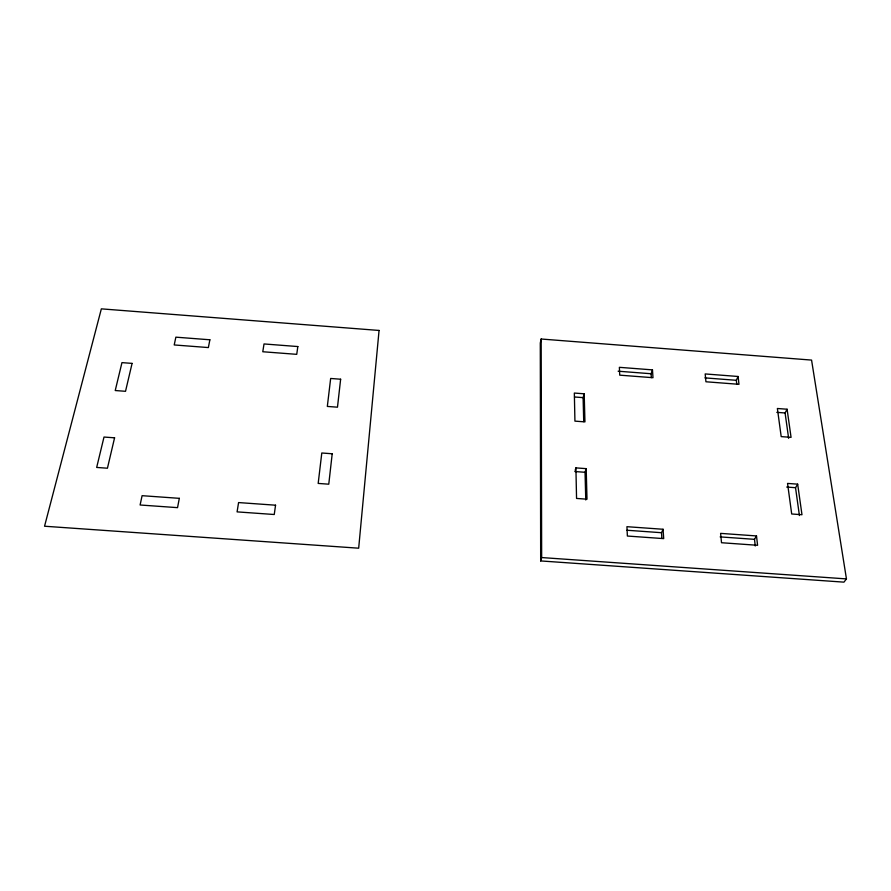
<?xml version="1.0" encoding="UTF-8"?>
<svg xmlns="http://www.w3.org/2000/svg" width="891" height="891" viewBox="0 0 891 891"><rect width="100%" height="100%" fill="white"/><g stroke="black" fill="none" stroke-linecap="round" stroke-linejoin="round"><path stroke-width="1.34" d="M541.171 339.014L540.291 342.99L540.67 560.929L843.966 582.146L846.45 578.905L811.567 360.087L541.171 339.014L541.65 557.554L540.67 560.929M583.728 421.643L583.104 397.631L584.195 393.8L574.339 393.054L574.929 421.131L584.942 421.877L584.195 393.8M575.174 470.314L575.909 467.886L586.189 468.644L587.002 499.194L576.555 498.437L575.909 467.886M585.766 499.974L585.042 472.286L586.189 468.644M651.343 377.65L651.087 373.741L652.468 369.876L619.368 367.326L619.735 375.156L652.992 377.706L652.468 369.876M661.868 538.03L661.512 532.707L663.071 529.265L626.93 526.692L627.375 536.037L663.695 538.621L663.071 529.265M736.768 384.21L736.322 380.301L738.071 376.481L705.182 373.942L705.939 381.771L738.984 384.311L738.071 376.481M788.635 438.339L785.094 412.967L787.098 409.236L777.375 408.49L781.195 436.612L791.063 437.347L787.098 409.236M755.256 545.994L754.499 539.333L756.504 535.937L720.607 533.375L721.51 542.73L757.584 545.292L756.504 535.937M799.416 515.533L795.529 487.7L797.668 484.158L787.544 483.423L791.698 513.984L801.978 514.731L797.668 484.158M541.65 557.554L846.45 578.905M626.93 530.245L661.512 532.707M720.151 536.894L754.499 539.333M574.818 471.528L585.042 472.286M786.708 487.054L795.529 487.7M618.131 371.202L651.087 373.741M704.926 377.884L736.322 380.301M574.517 396.985L583.104 397.631M776.796 412.344L785.094 412.967M379.065 330.45L358.672 548.199L44.55 526.225L101.351 308.854L379.065 330.45M332.209 453.764L328.768 484.192L318.176 483.423L321.796 452.996L332.209 453.764M340.64 379.221L337.477 407.187L327.331 406.43L330.661 378.463L340.64 379.221M275.553 505.197L274.25 514.508L237.084 511.88L238.576 502.569L275.553 505.197M297.828 346.554L296.736 354.34L262.778 351.745L264.026 343.948L297.828 346.554M179.325 498.336L177.532 507.647L140.11 504.997L142.092 495.686L179.325 498.336M209.875 339.783L208.371 347.568L174.213 344.951L175.861 337.166L209.875 339.783M114.583 437.815L107.432 468.22L96.674 467.441L104.002 437.047L114.583 437.815M132.091 363.394L125.52 391.305L115.229 390.536L121.956 362.626L132.091 363.394"/></g></svg>
